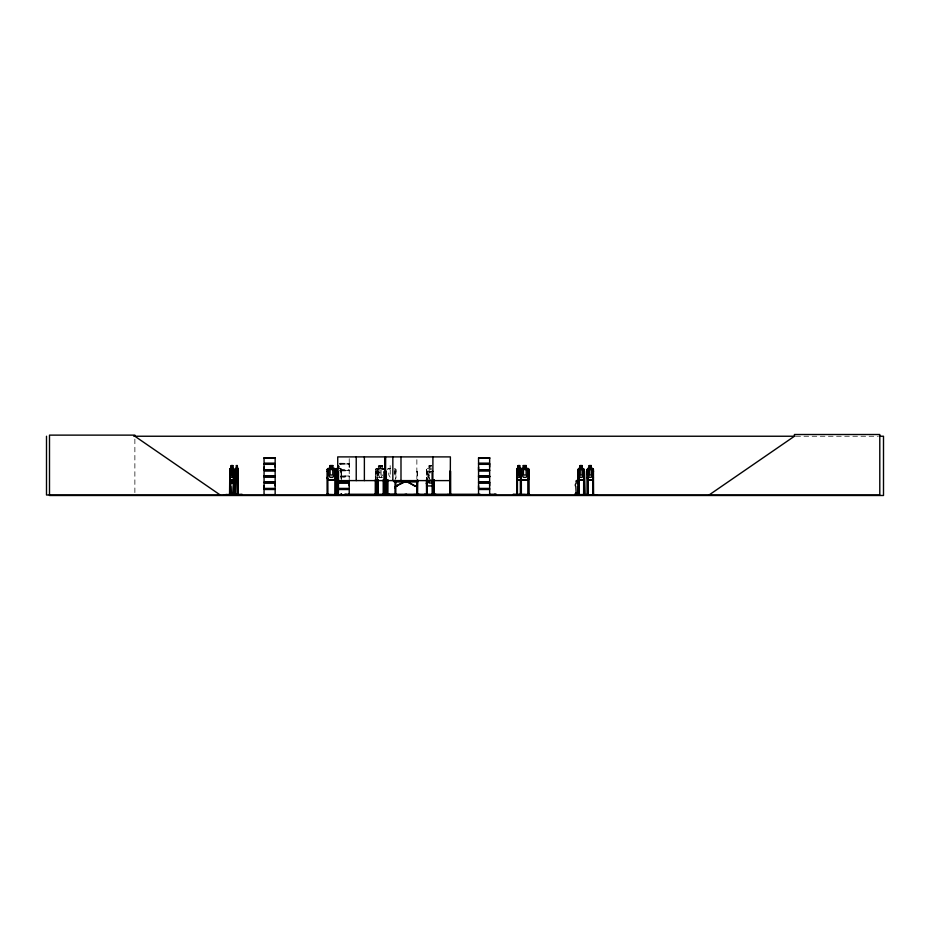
<?xml version="1.0" encoding="UTF-8"?>
<svg xmlns="http://www.w3.org/2000/svg" width="930" height="930" viewBox="0 0 930 930"><rect width="100%" height="100%" fill="white"/><g stroke="black" fill="none" stroke-linecap="round" stroke-linejoin="round"><path stroke-width="0.7" stroke-dasharray="4.65 3.49" d="M349.215 467.046L349.262 463.454M349.215 481.868L349.227 469.836L339.764 469.766M341.252 479.276L341.752 469.511L339.787 468.581L339.927 465.57M341.333 479.276L341.752 477.346M394.913 480.147L395.982 477.346L395.982 469.511L394.948 468.488L393.065 468.488M349.32 463.954L339.706 463.942M349.32 470.487L339.706 470.487M342.821 476.939L344.542 476.939M381.102 477.334L382.567 474.998L378.382 474.998L378.382 469.557L382.544 469.557L381.102 468.581L381.195 465.57M377.138 469.522L377.987 468.488L377.138 469.522L377.092 478.264M387.229 469.522L388.159 468.488L390.147 468.488M431.567 471.243L428.963 471.243L429.044 474.265L427.812 475.23L427.812 480.671M390.147 465.57L390.24 468.581L388.787 469.557L388.787 474.998L390.24 477.334M795.859 436.24L877.757 436.24M339.764 463.233L349.238 463.396M339.706 463.605L349.296 463.582M339.764 464.326L349.238 464.233L349.215 469.801M431.636 465.57L429.032 465.57L429.079 468.488L427.3 468.488L426.486 469.522L426.393 480.415M431.555 465.663L429.125 465.663L429.172 468.581L427.847 469.557L427.847 474.998L429.125 477.334M339.845 468.488L341.101 468.488L341.682 469.557L341.612 478.264M381.195 468.488L383.09 468.488L384.113 469.511M384.381 468.581L376.336 468.581L375.464 469.569L376.046 479.206M388.205 468.581L390.24 468.581M427.335 468.581L431.497 468.581M431.497 469.557L429.125 469.557L429.125 474.998M339.706 470.15L349.296 470.115M340.915 470.871L349.227 470.871M340.868 471.301L341.612 471.301M375.313 471.301L376.115 471.301L376.115 478.264M377.092 471.301L377.952 471.301L377.952 478.264M395.878 471.301L395.076 471.301L395.076 478.264M416.861 471.301L417.651 471.301L417.651 478.427M426.486 471.301L427.335 471.301L427.196 478.264M429.09 471.347L431.485 471.347M431.055 471.836L429.521 471.836L429.521 472.8L431.055 472.8M375.371 472.277L384.113 472.277M429.009 474.161L427.207 474.161L426.44 475.207M427.254 474.265L429.09 474.265M340.915 475.974L349.215 475.974L340.903 476.125M340.903 476.346L349.238 476.346M340.903 476.59L349.238 476.625M340.915 476.939L349.215 476.939M377.103 477.346L377.987 480.24M382.544 477.334L378.382 477.334L376.929 474.998L376.929 469.557L378.382 468.581L378.382 465.663L382.567 465.663L382.544 468.581L383.916 469.557M426.486 477.346L427.01 479.276M339.869 468.581L340.775 469.557L340.868 478.264M379.963 477.334L378.58 474.998L378.58 469.557L379.963 468.581L379.905 465.57L379.87 468.488L376.301 468.488L375.371 469.522L375.313 478.264M429.695 478.555C426.3 475.242 429.323 473.451 430.195 477.892M375.371 477.346L375.964 479.276M426.568 477.334L427.323 480.24M349.227 463.291L349.227 457.978M429.09 475.23L429.09 480.671M426.614 469.569L426.638 478.264M417.43 471.301L417.43 478.427M417.082 471.301L417.082 478.427M416.861 459.687L416.861 479.206M395.878 469.557L395.878 478.264M394.425 469.557L394.425 474.998M390.24 469.557L390.24 474.998M382.625 468.488L382.66 465.57L378.289 465.57L378.289 468.488M381.102 469.557L381.102 474.998M380.614 466.151L380.614 467.127M380.417 466.151L380.417 467.127M379.963 469.557L379.963 474.998M377.847 471.301L377.847 478.264M377.196 469.569L377.185 478.264M341.368 471.301L341.368 478.264M341.112 471.301L341.112 478.264M339.555 466.151L339.555 467.127M134.873 439.1L134.873 493.563M382.079 466.151L378.87 466.151L378.87 467.127L382.079 467.127L382.079 466.151M431.078 466.151L429.544 466.151L429.544 467.127L431.078 467.127L431.078 466.151"/><path stroke-width="1.4" d="M264.062 488.413L264.062 482.961L275.152 482.961L275.141 488.413L264.062 488.413L264.074 485.693M264.062 469.766L264.062 464.326L275.152 464.326L275.141 469.766L264.062 469.766L264.074 467.046M275.141 485.693L275.141 482.961M275.141 467.046L275.141 464.326M349.215 485.693L349.215 482.961L338.88 482.961M478.555 488.413L478.555 482.961L489.645 482.961L489.633 488.413L478.555 488.413L478.566 485.693M478.555 469.766L478.555 464.326L489.645 464.326L489.633 469.766L478.555 469.766L478.566 467.046M489.633 485.693L489.633 482.961M489.633 467.046L489.633 464.326M233.221 492.83L233.57 486.483A1.976 1.732 -90 0 0 233.221 483.379L233.128 480.984M577.949 494.097L578.367 486.483A1.976 1.779 -90 0 0 577.949 483.379L577.693 480.543M237.882 480.24L237.871 468.488M233.221 494.097L231.431 494.097L231.128 486.483A1.976 1.732 -90 0 1 231.489 483.379L231.605 480.752M233.058 493.202L232.384 493.377L233.012 492.97M576.263 480.984L576.17 483.379A1.976 1.779 -90 0 0 575.81 486.483L576.228 494.097L578.972 494.132M576.368 493.144L577.205 493.144L576.379 493.074M231.024 494.923L230.977 493.702M478.45 476.241L489.657 476.346M478.531 494.981L478.555 489.506L489.645 489.506L489.645 494.76L478.485 494.795M233.593 480.24L234.162 477.346L233.686 480.24L230.28 480.24L229.919 477.346M520.521 480.24L521.102 477.346M225.723 494.551L242.288 494.551L223.595 494.969L242.288 494.551M233.488 494.551L234.36 494.969L233.477 494.923M525.125 494.923L512.918 494.516L528.194 494.376M520.393 494.981L520.3 494.132L521.393 494.132M520.591 494.876L520.649 471.301M580.215 468.488L578.739 468.488L578.076 469.522L578.716 480.24L583.622 480.24L584.331 469.511L582.203 468.488M583.622 480.24L584.331 477.346M592.631 480.24L593.41 477.346L592.584 480.147L587.841 480.147M235.848 468.488L235.72 494.993L235.755 494.132L235.139 494.993M235.86 468.581L235.43 494.993M233.012 493.307L232.279 493.307M577.123 493.133L576.53 493.016M413.711 494.551L420.035 494.516M584.028 494.923L583.912 471.301M433.217 485.925L434.136 483.019L433.264 485.925L427.184 485.925L426.393 483.019L427.3 485.832M529.158 477.346L528.159 480.24L521.335 480.24M335.718 477.334L334.742 480.147L328.046 480.147L327.162 477.334L327.965 480.24L334.812 480.24L335.811 477.346M428.567 494.923L424.289 494.516L436.519 494.934L432.159 494.876L432.113 471.301L432.915 471.301M576.205 480.984L577.112 480.252M428.056 481.74L428.846 482.007L429.788 480.113M375.546 494.923L394.983 494.376M378.405 494.923L375.569 494.551L378.429 494.516M263.969 476.265L275.164 476.346M386.636 494.934L386.578 494.26M229.815 494.993L229.838 469.522L230.291 468.488L231.338 468.488M229.966 469.569L230.373 468.488M518.184 468.488L517.115 468.488L516.696 469.569L516.708 494.993M517.196 468.488L517.092 480.24L520.602 480.24M414.408 485.832L417.151 486.832L406.77 481.787M414.629 485.948L407.584 481.787M432.764 480.671L431.485 483.007L429.09 483.007L427.812 480.671M578.135 494.969L578.146 469.522L578.809 468.488M587.865 480.24L587.156 469.522L587.888 468.488M587.295 469.569L587.911 468.581M232.279 492.97L233.07 493.074L232.5 493.342M519.603 465.663L518.15 465.663L518.231 468.581L517.429 469.557L517.429 494.923M224.002 494.969L223.967 494.993M226.385 494.737L225.676 494.969L226.397 494.528M575.577 494.969L574.926 494.934M582.192 494.981L583.017 494.993L582.331 494.528M520.428 469.522L521.37 468.488L523.346 468.488M327.104 494.993L327.069 469.522L327.999 468.488L329.987 468.488L329.987 465.57L332.905 465.57L332.8 468.581L334.265 469.557L334.265 474.998L332.8 477.334L330.08 477.334L328.627 474.998L328.627 469.557L330.08 468.581L330.08 465.663L332.8 465.663M327.162 469.569L328.046 468.581L334.742 468.581L335.718 469.557M582.203 465.663L580.215 465.663L580.274 468.581L579.181 469.557L579.181 474.998L580.215 477.334L582.134 477.334L583.168 474.998L583.168 469.557L582.134 468.581L582.134 465.663M231.675 480.543L232.57 480.287M709.055 494.993L794.429 436.24L794.429 434.508L879.792 434.508L879.792 494.993L46.5 494.993L46.5 436.24M523.439 468.581L521.986 469.557L521.986 474.998L523.439 477.334L526.148 477.334L527.601 474.998L527.601 469.557L526.148 468.581L526.148 465.663L523.439 465.663L523.439 468.581L523.346 465.57M404.294 481.787L396.994 485.448L397.412 485.867M405.108 481.787L394.739 486.832L397.47 485.832M232.244 494.993L231.558 493.702M233.814 494.993L234.151 493.702M232.721 492.912L232.814 492.981M575.1 494.993L596.746 494.934M575.438 494.993L575.275 493.702L576.193 493.702M585.168 494.993L584.482 471.301L583.703 471.301L583.633 494.993M378.045 494.934L377.952 479.659M337.485 494.934L338.625 494.132L338.625 494.993M133.781 436.24L794.871 436.24M879.141 436.24L883.5 436.24L883.5 495.492L49.499 495.492L49.499 435.124L134.873 435.124L134.873 436.24L220.236 494.993M337.66 494.993L337.73 456.897L385.136 456.897L385.218 494.993L385.45 456.897L450.387 456.897L450.26 494.993M264.05 457.758L275.164 457.758M478.543 457.758L489.657 457.758M275.164 457.955L264.05 457.967L264.074 463.233L275.152 463.233L275.152 457.978M264.074 458.304L275.141 458.304M478.566 458.304L489.633 458.304M263.981 463.605L275.222 463.605M478.485 463.605L489.726 463.605M263.981 463.942L275.222 463.942M478.485 463.942L489.726 463.942M232.756 465.57L231.256 465.57L231.256 468.488M237.371 465.57L236.371 465.57L236.034 469.557L236.034 474.998L236.499 477.334L237.348 477.334L237.801 469.557L237.255 465.663L236.406 465.663M523.334 465.57L526.252 465.57M580.146 465.57L582.273 465.57L582.203 468.581M591.352 465.57L589.225 465.57L589.283 468.581L588.26 469.557L588.26 474.998L589.283 477.334L591.213 477.334L592.247 474.998L592.247 469.557L591.213 468.581L591.213 465.663L589.283 465.663M231.303 465.663L232.709 465.663L232.616 468.581L233.407 469.557L232.709 477.334L231.384 477.334L230.675 474.998L231.338 465.57M232.465 466.151L231.617 466.151L231.617 467.127L232.465 467.127M237.197 466.151L237.197 467.127M518.394 466.151L519.266 466.151L519.266 467.127L518.394 467.127M232.663 468.488L234.162 469.511L234.035 494.993M235.755 468.488L236.464 468.488M237.278 468.488L237.964 468.488M332.905 468.488L334.788 468.488L335.811 469.511L335.811 494.993L335.928 471.301L336.672 471.301L336.73 494.993M338.101 468.488L336.788 468.488L336.265 469.569L336.114 494.993M519.556 468.488L520.591 468.488M526.24 468.488L528.135 468.488L529.158 469.511M587.818 468.488L589.283 468.488M591.282 468.488L592.689 468.488L593.41 469.511L593.561 494.993L593.631 494.132L592.701 494.132M230.315 468.581L233.651 468.581M235.767 468.581L237.952 468.581M336.811 468.581L338.16 468.581L337.253 469.557L337.253 474.998L338.16 477.334M517.126 468.581L520.568 468.581M521.404 468.581L528.101 468.581L529.065 469.557L529.065 494.993M578.762 468.581L583.575 468.581M587.841 468.581L592.654 468.581M229.838 469.522L229.547 494.993M234.081 469.511L233.581 468.488M237.859 468.581L238.289 469.511M584.261 469.511L584.087 494.993M587.156 469.522L587.342 494.993M592.619 468.488L593.41 469.511M263.981 470.15L275.222 470.15M478.485 470.15L489.726 470.15M263.981 470.487L275.222 470.487M478.485 470.487L489.726 470.487M233.372 471.301L234.035 471.301M235.697 471.301L235.29 494.993M238.161 471.301L237.592 494.993M327.011 471.301L327.813 471.301L327.906 494.993M335.718 471.301L334.916 471.301L334.823 494.993M337.73 471.301L338.532 471.301L338.392 494.981M384.02 479.659L384.044 494.993L384.334 471.301L386.322 471.301L386.403 494.993M516.708 471.301L517.371 471.301M520.382 471.301L521.323 471.301L521.358 494.993M529.089 471.301L528.263 471.301L528.17 494.993M578.111 471.301L578.902 471.301L578.96 494.993M587.19 471.301L587.981 471.301L588.039 494.993M593.561 471.301L592.77 471.301L592.712 494.993M264.074 475.974L275.141 475.974L275.152 470.871L264.062 470.871L264.062 476.114L275.164 476.114M478.566 475.974L489.633 475.974L489.645 470.871L478.555 470.871L478.555 476.114L489.657 476.125M275.164 476.59L264.05 476.625L264.074 481.868L275.152 481.868L275.152 476.625M264.074 476.939L275.141 476.939M478.566 476.939L489.633 476.939M235.464 477.346L235.836 480.24M238.196 477.346L237.975 480.24L235.743 480.24M336.207 477.346L336.846 480.24L336.334 477.334M516.65 477.346L517.185 480.24M578.076 477.346L578.786 480.24M230.315 480.147L233.651 480.147M235.767 480.147L237.952 480.147M517.126 480.147L520.568 480.147M521.404 480.147L528.101 480.147L529.054 477.334L529.054 469.557M578.762 480.147L583.575 480.147M587.795 480.24L592.701 480.24M337.73 480.601L385.136 480.601M385.508 480.601L450.387 480.601M394.088 481.136L417.791 481.136M231.431 481.24L231.489 483.379M394.088 481.461L417.791 481.461M338.88 481.868L349.227 481.868M263.981 482.252L275.222 482.252M338.822 482.252L349.308 482.252M478.485 482.252L489.726 482.252M263.981 482.589L275.222 482.589M338.822 482.589L349.308 482.589M478.485 482.589L489.726 482.589M395.018 487.215L395.018 487.959M416.861 487.215L416.861 487.959M338.88 488.413L349.227 488.413L349.227 482.961M263.981 488.785L275.222 488.785M338.822 488.785L349.308 488.785M478.485 488.785L489.726 488.785M263.981 489.122L275.222 489.122M338.822 489.122L349.308 489.122M478.485 489.122L489.726 489.122M338.88 489.506L349.227 489.506L349.227 494.76L332.475 494.923L349.215 494.609M576.472 493.214L577.077 493.237M230.28 494.132L229.466 494.132L229.501 494.993M233.302 494.132L234.104 494.132M237.557 494.132L238.231 494.132M327.906 494.132L326.918 494.132L326.918 494.993M334.823 494.132L336.741 494.132L336.486 494.993M480.113 494.26L344.681 494.26L344.681 494.993M489.854 494.26L496.283 494.26L496.283 494.993M517.44 494.132L516.627 494.132L516.662 494.993M528.17 494.132L529.182 494.132M583.622 494.132L584.563 494.132M588.051 494.132L587.109 494.132L587.121 494.993M327.906 494.376L345.018 494.993M406.189 494.504L409.886 494.993M447.4 494.504L453.782 494.923M528.833 494.993L529.507 494.993L529.007 494.132M264.074 494.609L275.141 494.609M424.278 494.551L428.637 494.993M432.159 494.551L436.461 494.551M478.566 494.609L489.633 494.609M512.907 494.551L525.113 494.551M529.565 494.551L528.845 494.504M275.164 494.772L264.027 494.772L264.062 489.506L275.152 489.506L275.152 494.76M433.461 494.946L433.403 479.659M433.066 494.923L433.008 494.132M396.052 494.923L395.971 494.132M385.741 494.946L385.764 471.301M384.636 494.981L384.625 494.132M336.265 494.934L336.334 469.569M387.368 494.981L387.275 494.132M232.512 480.287L233.186 480.984M432.171 494.923L432.206 494.132M587.644 494.923L587.76 471.301M577.507 480.38L577.972 480.984M384.416 468.488L385.427 469.511L384.381 468.581M520.509 468.488L520.928 494.993L520.916 479.659M430.695 480.113L431.648 482.007L432.404 481.74M384.497 494.946L384.334 471.301M517.429 474.998L518.15 477.334L519.51 477.334L520.242 474.998L519.556 465.57M587.295 477.334L587.911 480.147M229.966 477.334L230.361 480.24M593.34 469.511L593.247 494.993M593.096 494.132L593.131 494.993M592.991 471.301L592.933 494.993M591.282 465.57L591.282 468.581M589.353 465.663L589.353 468.581M587.946 494.132L587.818 494.993M587.411 471.301L587.504 494.993M584.331 494.132L584.447 494.993M583.726 494.132L583.854 494.993M580.215 465.57L580.215 468.581M578.681 471.301L578.739 494.993M578.576 494.993L578.646 493.702L577.728 493.702L577.728 494.528M578.332 471.301L578.46 494.993M577.937 493.702L578.042 494.993M577.007 494.528L577.065 492.795L576.193 492.795L576.193 494.528M575.984 493.702L575.984 494.737M575.472 493.702L575.472 494.528M528.287 471.301L528.356 494.993M526.24 465.57L526.159 468.581M521.207 479.659L521.277 494.993M520.44 469.522L520.533 472.149M520.405 479.659L520.475 494.993M519.603 468.581L519.649 465.57L518.103 465.57L518.15 468.581M517.103 471.301L517.15 494.993M516.975 471.301L516.929 494.993M495.62 494.26L495.62 494.993M494.562 494.26L494.562 494.993M450.666 494.993L450.608 471.301L449.818 471.301L449.981 494.993M450.573 494.132L450.446 494.993M450.039 471.301L450.143 494.993M449.76 494.132L449.76 494.993M435.31 494.26L435.31 494.993M434.333 494.132L434.333 494.993M434.252 479.659L434.252 494.993M434.101 479.659L433.996 494.993M433.543 482.449L433.578 494.993M433.322 494.132L433.322 494.993M432.915 456.897L432.822 494.993M427.416 494.132L427.416 494.993M427.196 479.659L427.265 494.993M427.091 494.132L427.068 494.993M426.765 494.132L426.765 494.993L426.638 482.449M426.486 479.659L426.545 494.993M417.71 494.132L417.71 494.993M417.651 479.857L417.5 494.993M417.43 479.857L417.338 494.993M417.082 481.287L417.082 494.993L416.896 494.132M416.861 481.287L416.861 494.993M406.212 494.26L406.189 494.993M405.945 480.798L405.945 481.787M405.154 494.26L405.154 494.993M404.12 494.993L400.423 494.993M400.993 456.897L400.993 480.601M395.878 481.054L395.785 494.993M395.076 481.054L394.983 494.993M392.844 456.897L392.844 480.601M388.077 494.132L388.077 494.993M387.984 479.659L387.891 494.993L387.798 494.26M387.182 479.659L387.089 494.993M386.217 494.132L386.171 494.993M385.508 456.897L385.52 494.993M385.043 494.132L385.043 494.993M384.776 494.132L384.788 494.993M383.927 494.132L383.927 494.993M383.218 479.659L383.218 494.993L383.125 494.132M377.847 479.659L377.847 494.993M377.731 494.132L377.731 494.993M377.185 479.659L377.301 494.993M377.092 479.659L376.999 494.993M376.208 494.132L376.208 494.993M376.115 479.659L376.022 494.993M375.313 479.659L375.255 494.993L375.22 494.132M364.374 456.897L364.374 480.601M356.225 456.897L356.225 480.601M345.902 494.26L345.902 494.993M341.67 494.132L341.589 494.993M341.426 494.993L341.368 494.132L341.24 494.993M341.112 494.132L341.054 494.993M340.892 494.132L340.81 494.993M338.02 465.57L338.02 468.488M335.625 494.132L335.625 494.993M335.009 494.132L335.009 494.993M327.732 494.132L327.732 494.993M238.196 469.511L238.173 494.993M237.871 471.301L237.882 494.993L237.755 494.132M237.278 465.57L237.348 468.581M233.639 471.301L233.604 494.993M233.372 478.264L233.325 494.993M233.186 494.528L233.186 492.795L232.395 492.795L232.395 494.528M232.663 465.57L232.709 468.581M232.465 492.795L232.465 494.528M231.756 494.528L231.756 493.702L230.768 493.702L230.768 494.737M381.149 494.876L390.042 494.504L381.161 494.993M574.973 494.516L596.7 494.876L574.973 494.551M489.657 457.978L478.543 457.978L478.566 463.233L489.645 463.233L489.645 457.978M332.312 466.151L330.569 466.151L330.569 467.127L332.312 467.127L332.312 466.151M525.659 466.151L523.916 466.151L523.916 467.127L525.659 467.127L525.659 466.151M581.796 466.151L580.553 466.151L580.553 467.127L581.796 467.127L581.796 466.151M590.864 466.151L589.632 466.151L589.632 467.127L590.864 467.127L590.864 466.151M232.709 469.557L231.384 469.557L231.384 474.998L232.709 474.998L232.709 469.557M237.348 469.557L236.499 469.557L236.499 474.998L237.348 474.998L237.348 469.557M332.8 469.557L330.08 469.557L330.08 474.998L332.8 474.998L332.8 469.557M519.51 469.557L518.15 469.557L518.15 474.998L519.51 474.998L519.51 469.557M526.148 469.557L523.439 469.557L523.439 474.998L526.148 474.998L526.148 469.557M582.134 469.557L580.215 469.557L580.215 474.998L582.134 474.998L582.134 469.557M591.213 469.557L589.283 469.557L589.283 474.998L591.213 474.998L591.213 469.557M489.657 476.625L478.543 476.602L478.566 481.868L489.645 481.868L489.645 476.625M417.791 480.798L394.088 480.798L394.088 481.787L417.791 481.787L417.791 480.798"/></g></svg>
